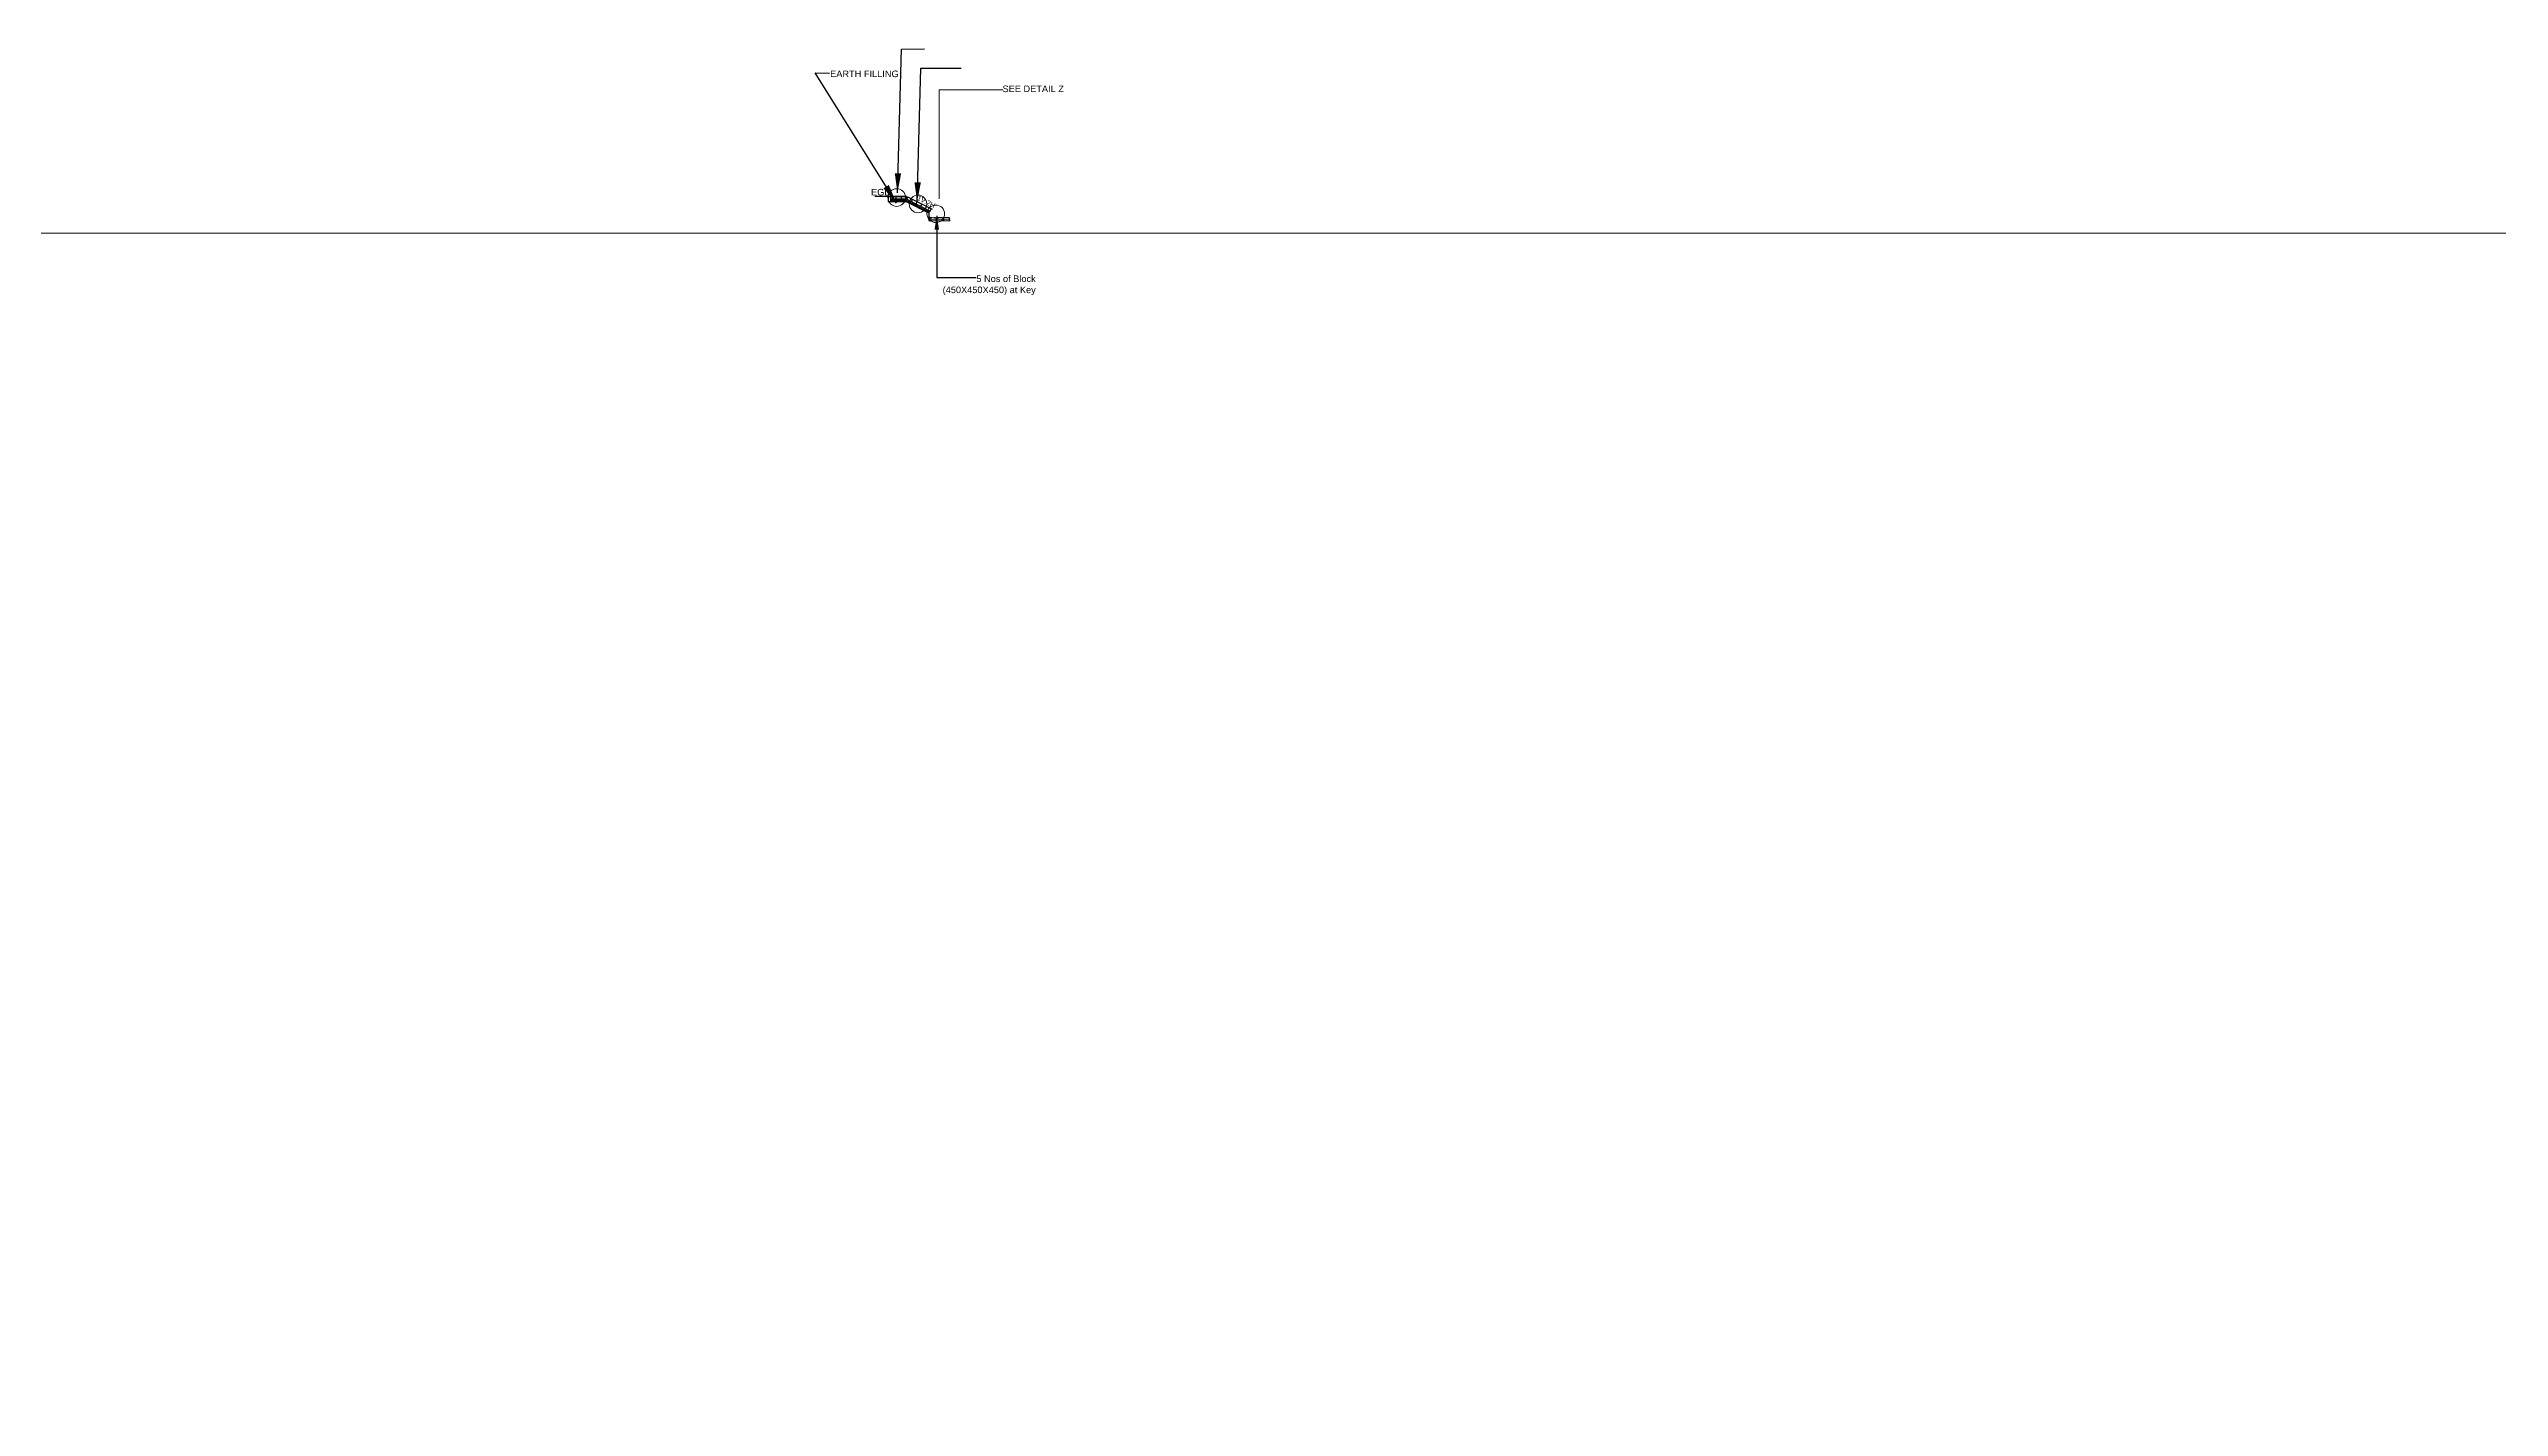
# Model space of a CAD drawing. Header units: inches. Extents: x 64995 to 402236, y -100918 to 204355.
# Drawn here: x 127923 to 140536, y -76489 to -69498 of the extents above; entities that cross this region are included whole.
import ezdxf

# ---------------------------------------------------------------- set-up
doc = ezdxf.new("R2010")
doc.units = ezdxf.units.IN
doc.header["$LTSCALE"] = 7
doc.header["$MEASUREMENT"] = 0
for name, color, linetype, lineweight in [('Cross Section Labels', 7, 'Continuous', 9), ('Existing_Bed_Level for Xsection', 7, 'Continuous', 25), ('Long Section Labels', 7, 'Continuous', 9)]:
    doc.layers.add(name, color=color, linetype=linetype, lineweight=lineweight)
doc.styles.get("Standard").update_dxf_attribs({"font": 'arial.ttf'})
doc.dimstyles.get("Standard").update_dxf_attribs({"dimtxt": 0.18, "dimasz": 0.18, "dimexe": 0.18, "dimexo": 0.0625, "dimgap": 0.09, "dimtad": 0, "dimtih": 1, "dimtoh": 1, "dimdec": 4, "dimzin": 0, "dimdsep": 46, "dimtxsty": 'Standard', "dimcen": 0.09, "dimadec": 0, "dimazin": 0, "dimtfac": 1, "dimtdec": 4, "dimtofl": 0, "dimtmove": 0, "dimatfit": 3, "dimfxl": 1, "dimtolj": 1, "dimtzin": 0, "dimarcsym": 0})

msp = doc.modelspace()

# ---------------------------------------------------------------- linework, layer by layer
at = {"color": 0, "linetype": 'Continuous', "lineweight": -3, "ltscale": 0.5}
for p, q in [((132240.54217, -70258.18073), (132337.59669, -70258.18073)), ((132242.60669, -70258.18073), (132242.60669, -70285.32073)), ((132337.24679, -70285.32073), (132242.60669, -70285.32073)), ((132256.17669, -70258.18073), (132256.17669, -70285.32073)), ((132337.59669, -70271.75073), (132256.17669, -70271.75073)), ((132335.63165, -70278.53573), (132256.17669, -70278.53573)), ((132283.31669, -70258.35568), (132282.96679, -70258.18073)), ((132283.31669, -70258.18073), (132283.31669, -70258.35568)), ((132283.31669, -70261.44232), (132283.31669, -70271.75073)), ((132310.45669, -70258.36239), (132310.09337, -70258.18073)), ((132310.45669, -70258.18073), (132310.45669, -70271.75073)), ((132458.64215, -70340.04098), (132335.63165, -70278.53573)), ((132461.81554, -70334.04182), (132337.23337, -70271.75073)), ((132451.85715, -70342.6259), (132337.24679, -70285.32073)), ((132337.59669, -70258.18073), (132337.59669, -70271.75073)), ((132337.83085, -70272.04947), (132343.89954, -70259.91209)), ((132471.07232, -70323.49848), (132343.89954, -70259.91209)), ((132362.10561, -70284.18685), (132368.1743, -70272.04947)), ((132386.38036, -70296.32422), (132392.44905, -70284.18685)), ((132410.65511, -70308.4616), (132416.7238, -70296.32422)), ((132434.92987, -70320.59898), (132440.99856, -70308.4616)), ((132459.20462, -70332.73636), (132465.27331, -70320.59898))]:
    msp.add_line(p, q, dxfattribs=at)
at = {"color": 0, "lineweight": -3, "ltscale": 0.5}
msp.add_line((132451.85715, -70342.6259), (132451.85715, -70382.30072), dxfattribs=at)
at = {"layer": 'Cross Section Labels'}
for p, q in [((132343.89954, -70259.91209), (132337.59669, -70258.18073)), ((132458.77636, -70364.57432), (132451.85715, -70364.57432)), ((132451.85715, -70382.30072), (132562.19458, -70382.30072))]:
    msp.add_line(p, q, dxfattribs=at)
msp.add_lwpolyline([(132506.15128, -70269.02887), (132506.15128, -69708.52002), (132833.29684, -69708.52002)], dxfattribs=at)
msp.add_lwpolyline([(64995.45127, -70446.34122), (198816.07613, -70446.34122), (198816.07613, -89368.45625), (64995.45127, -89368.45625)], close=True, dxfattribs=at)
for centre in [(132287.37797, -70262.6778), (132397.08447, -70295.53512), (132488.51772, -70346.61649)]:
    msp.add_circle(centre, 45.27788, dxfattribs=at)
at = {"layer": 'Existing_Bed_Level for Xsection'}
msp.add_lwpolyline([(132337.59669, -70258.18073), (132174.64103, -70258.18073)], dxfattribs=at)
at = {"layer": 'Long Section Labels'}
for centre in [(132474.88652, -70377.70236), (132474.93966, -70368.95033), (132509.20795, -70377.87706), (132509.26108, -70369.12503), (132543.52937, -70378.05286), (132543.5825, -70369.30082)]:
    msp.add_ellipse(centre, major_axis=(17.16085, -0.10418), ratio=0.255, dxfattribs=at)

# ---------------------------------------------------------------- texts
at = {"layer": 'Cross Section Labels'}
for s, p in [('EARTH FILLING ', (131944.63831, -69642.83328)), ('(450X450X450) at Key', (132523.70049, -70754.81997)), ('5 Nos of Block', (132697.44463, -70697.69978))]:
    msp.add_text(s, height=33.925, dxfattribs=at).set_placement(p)
at = {"layer": 'Cross Section Labels', "char_height": 33.925}
for s, insert, attachment_point in [('SEE DETAIL Z', (133147.94475, -69686.1456), 3), ('EGL', (132249.91225, -70252.44195), 9)]:
    msp.add_mtext(s, dxfattribs=dict(at, insert=insert, attachment_point=attachment_point))
at = {"layer": 'Cross Section Labels', "insert": (132444.8079, -70272.8983), "char_height": 25.44375, "attachment_point": 2, "rotation": 333.434948823}
msp.add_mtext('1V:2H', dxfattribs=at)

# ---------------------------------------------------------------- leaders
at = {"layer": 'Cross Section Labels'}
for points, override in [([(132290.99498, -70237.79177), (132311.70325, -69498.0379), (132429.9624, -69497.92421)], {"dimasz": 100, "dimgap": 0.09, "dimtad": 0}), ([(132392.44905, -70284.18685), (132411.68095, -69597.17286), (132618.95476, -69597.17286)], {"dimasz": 100, "dimgap": 0.09, "dimtad": 0}), ([(132285.81573, -70291.23034), (131866.78253, -69620.40046), (131942.10122, -69621.94538)], {"dimasz": 100, "dimgap": 0.09, "dimtad": 0}), ([(132493.58341, -70356.83942), (132493.58341, -70673.97032), (132697.19448, -70673.97032)], {"dimasz": 72})]:
    msp.add_leader(points, dimstyle='Standard', override=override, dxfattribs=at)

doc.saveas('drawing.dxf')
